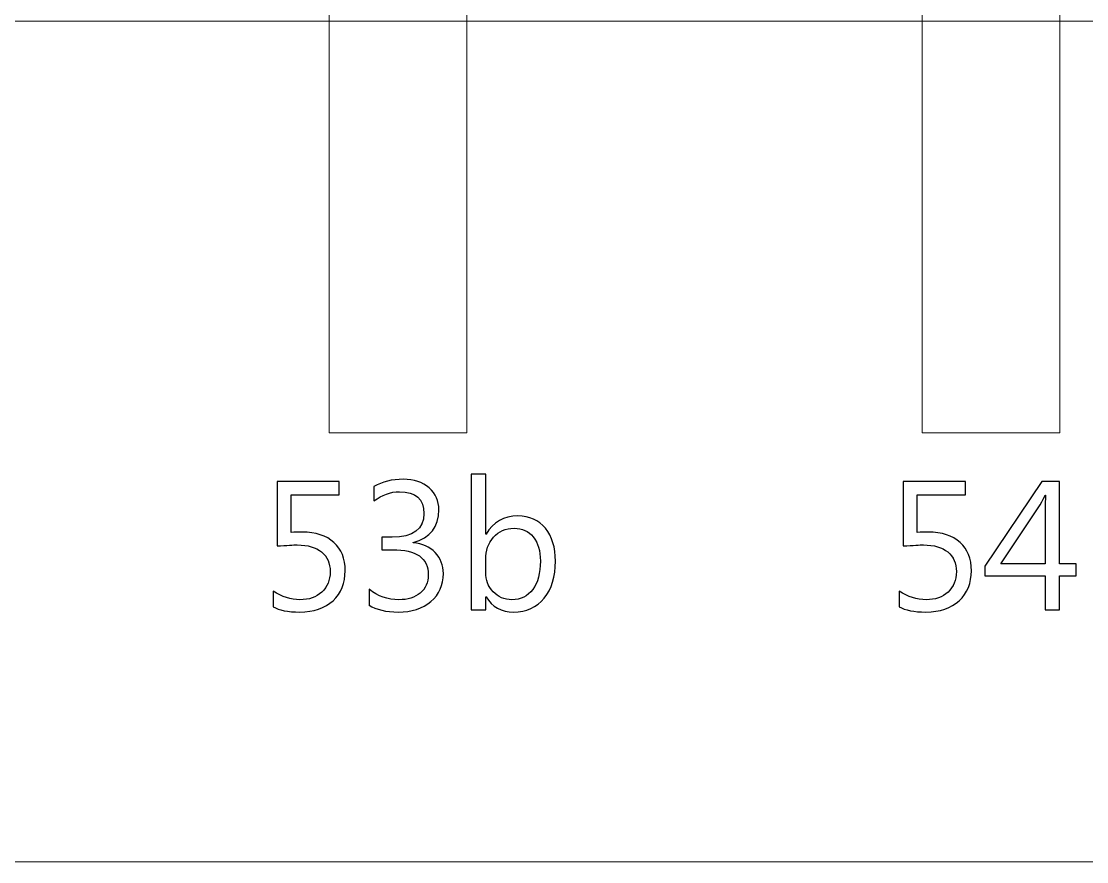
# Model space of a CAD drawing. Header units: centimetres. Extents: x -19.4 to 19.9, y -26.5 to 22.7.
# Drawn here: x 3.168 to 5.627, y -0.963 to 0.977 of the extents above; entities that cross this region are included whole.
import ezdxf

# ---------------------------------------------------------------- set-up
doc = ezdxf.new("R2010")
doc.units = ezdxf.units.CM
doc.header["$MEASUREMENT"] = 0
doc.layers.add('Camada 1', color=7, linetype='Continuous')

msp = doc.modelspace()

# ---------------------------------------------------------------- linework, layer by layer
at = {"layer": 'Camada 1', "color": 7, "lineweight": 9}
for points in [[(3.87895, 0.02724), (4.19635, 0.02724), (4.19635, 1.95096), (3.87895, 1.95096), (3.87895, 0.02724)], [(5.24695, 0.02724), (5.56435, 0.02724), (5.56435, 1.95096), (5.24695, 1.95096), (5.24695, 0.02724)], [(0.09623, -0.96332), (7.98655, -0.96332), (7.98655, 0.97702), (0.09623, 0.97702), (0.09623, -0.96332)]]:
    msp.add_lwpolyline(points, close=True, dxfattribs=at)
at = {"layer": 'Camada 1', "color": 7}
for points, knots in [([(4.24071, -0.35146), (4.24071, -0.35146), (4.23987, -0.35146), (4.23987, -0.35146), (4.23987, -0.35146), (4.23987, -0.35146), (4.23987, -0.3818), (4.23987, -0.3818), (4.23987, -0.3818), (4.23987, -0.3818), (4.206, -0.3818), (4.206, -0.3818), (4.206, -0.3818), (4.206, -0.3818), (4.206, -0.06853), (4.206, -0.06853), (4.206, -0.06853), (4.206, -0.06853), (4.23987, -0.06853), (4.23987, -0.06853), (4.23987, -0.06853), (4.23987, -0.06853), (4.23987, -0.2071), (4.23987, -0.2071), (4.23987, -0.2071), (4.23987, -0.2071), (4.24071, -0.2071), (4.24071, -0.2071), (4.24071, -0.2071), (4.25737, -0.17909), (4.28178, -0.16505), (4.31388, -0.16505), (4.31388, -0.16505), (4.34105, -0.16505), (4.36228, -0.1745), (4.37766, -0.19348), (4.37766, -0.19348), (4.39305, -0.21246), (4.40074, -0.23786), (4.40074, -0.26976), (4.40074, -0.26976), (4.40074, -0.30518), (4.39213, -0.33361), (4.37491, -0.35492), (4.37491, -0.35492), (4.35763, -0.37623), (4.33406, -0.38688), (4.30414, -0.38688), (4.30414, -0.38688), (4.2762, -0.38688), (4.25504, -0.3751), (4.24071, -0.35146)], [0, 0, 0, 0, 0.0714286, 0.0714286, 0.0714286, 0.0714286, 0.1428571, 0.1428571, 0.1428571, 0.1428571, 0.2142857, 0.2142857, 0.2142857, 0.2142857, 0.2857143, 0.2857143, 0.2857143, 0.2857143, 0.3571429, 0.3571429, 0.3571429, 0.3571429, 0.4285714, 0.4285714, 0.4285714, 0.4285714, 0.5, 0.5, 0.5, 0.5, 0.5714286, 0.5714286, 0.5714286, 0.5714286, 0.6428571, 0.6428571, 0.6428571, 0.6428571, 0.7142857, 0.7142857, 0.7142857, 0.7142857, 0.7857143, 0.7857143, 0.7857143, 0.7857143, 0.8571429, 0.8571429, 0.8571429, 0.8571429, 1, 1, 1, 1]), ([(3.74922, -0.3746), (3.74922, -0.3746), (3.74922, -0.33862), (3.74922, -0.33862), (3.74922, -0.33862), (3.76947, -0.35188), (3.79007, -0.35852), (3.81102, -0.35852), (3.81102, -0.35852), (3.83198, -0.35852), (3.84884, -0.35259), (3.86168, -0.34074), (3.86168, -0.34074), (3.87446, -0.32895), (3.88088, -0.31322), (3.88088, -0.29367), (3.88088, -0.29367), (3.88088, -0.27427), (3.87431, -0.2591), (3.86126, -0.24824), (3.86126, -0.24824), (3.84814, -0.23737), (3.82944, -0.23194), (3.80503, -0.23194), (3.80503, -0.23194), (3.79677, -0.23194), (3.78125, -0.23278), (3.75853, -0.23441), (3.75853, -0.23441), (3.75853, -0.23441), (3.75853, -0.08546), (3.75853, -0.08546), (3.75853, -0.08546), (3.75853, -0.08546), (3.90204, -0.08546), (3.90204, -0.08546), (3.90204, -0.08546), (3.90204, -0.08546), (3.90204, -0.11594), (3.90204, -0.11594), (3.90204, -0.11594), (3.90204, -0.11594), (3.7907, -0.11594), (3.7907, -0.11594), (3.7907, -0.11594), (3.7907, -0.11594), (3.7907, -0.20315), (3.7907, -0.20315), (3.7907, -0.20315), (3.79981, -0.20259), (3.8082, -0.2023), (3.81596, -0.2023), (3.81596, -0.2023), (3.84764, -0.2023), (3.8722, -0.21028), (3.88955, -0.22615), (3.88955, -0.22615), (3.90691, -0.24203), (3.91559, -0.26383), (3.91559, -0.29149), (3.91559, -0.29149), (3.91559, -0.32013), (3.90628, -0.34321), (3.88758, -0.36063), (3.88758, -0.36063), (3.86888, -0.37813), (3.8432, -0.38688), (3.81067, -0.38688), (3.81067, -0.38688), (3.78323, -0.38688), (3.76276, -0.38279), (3.74922, -0.3746)], [0, 0, 0, 0, 0.0526316, 0.0526316, 0.0526316, 0.0526316, 0.1052632, 0.1052632, 0.1052632, 0.1052632, 0.1578947, 0.1578947, 0.1578947, 0.1578947, 0.2105263, 0.2105263, 0.2105263, 0.2105263, 0.2631579, 0.2631579, 0.2631579, 0.2631579, 0.3157895, 0.3157895, 0.3157895, 0.3157895, 0.3684211, 0.3684211, 0.3684211, 0.3684211, 0.4210526, 0.4210526, 0.4210526, 0.4210526, 0.4736842, 0.4736842, 0.4736842, 0.4736842, 0.5263158, 0.5263158, 0.5263158, 0.5263158, 0.5789474, 0.5789474, 0.5789474, 0.5789474, 0.6315789, 0.6315789, 0.6315789, 0.6315789, 0.6842105, 0.6842105, 0.6842105, 0.6842105, 0.7368421, 0.7368421, 0.7368421, 0.7368421, 0.7894737, 0.7894737, 0.7894737, 0.7894737, 0.8421053, 0.8421053, 0.8421053, 0.8421053, 0.8947368, 0.8947368, 0.8947368, 0.8947368, 1, 1, 1, 1]), ([(3.97062, -0.37079), (3.97062, -0.37079), (3.97062, -0.33439), (3.97062, -0.33439), (3.97062, -0.33439), (3.99087, -0.35047), (4.0138, -0.35852), (4.03928, -0.35852), (4.03928, -0.35852), (4.06002, -0.35852), (4.07653, -0.35337), (4.08888, -0.34299), (4.08888, -0.34299), (4.10122, -0.33262), (4.10736, -0.31865), (4.10736, -0.30115), (4.10736, -0.30115), (4.10736, -0.26235), (4.07985, -0.24294), (4.02488, -0.24294), (4.02488, -0.24294), (4.02488, -0.24294), (4.00026, -0.24294), (4.00026, -0.24294), (4.00026, -0.24294), (4.00026, -0.24294), (4.00026, -0.21416), (4.00026, -0.21416), (4.00026, -0.21416), (4.00026, -0.21416), (4.02368, -0.21416), (4.02368, -0.21416), (4.02368, -0.21416), (4.07272, -0.21416), (4.0972, -0.19595), (4.0972, -0.15962), (4.0972, -0.15962), (4.0972, -0.12596), (4.0785, -0.10917), (4.04111, -0.10917), (4.04111, -0.10917), (4.02023, -0.10917), (4.00054, -0.11622), (3.98205, -0.13034), (3.98205, -0.13034), (3.98205, -0.13034), (3.98205, -0.09732), (3.98205, -0.09732), (3.98205, -0.09732), (4.0011, -0.08603), (4.02361, -0.08038), (4.04951, -0.08038), (4.04951, -0.08038), (4.07448, -0.08038), (4.09445, -0.08701), (4.10948, -0.10021), (4.10948, -0.10021), (4.12444, -0.11347), (4.13192, -0.13041), (4.13192, -0.15108), (4.13192, -0.15108), (4.13192, -0.1901), (4.11209, -0.21522), (4.07237, -0.22636), (4.07237, -0.22636), (4.07237, -0.22636), (4.07237, -0.22721), (4.07237, -0.22721), (4.07237, -0.22721), (4.09367, -0.22926), (4.11061, -0.23674), (4.12317, -0.24965), (4.12317, -0.24965), (4.1358, -0.26256), (4.14208, -0.27865), (4.14208, -0.29791), (4.14208, -0.29791), (4.14208, -0.32458), (4.13255, -0.34603), (4.11343, -0.3624), (4.11343, -0.3624), (4.09431, -0.3787), (4.06912, -0.38688), (4.03786, -0.38688), (4.03786, -0.38688), (4.00971, -0.38688), (3.98728, -0.38152), (3.97062, -0.37079)], [0, 0, 0, 0, 0.0434783, 0.0434783, 0.0434783, 0.0434783, 0.0869565, 0.0869565, 0.0869565, 0.0869565, 0.1304348, 0.1304348, 0.1304348, 0.1304348, 0.173913, 0.173913, 0.173913, 0.173913, 0.2173913, 0.2173913, 0.2173913, 0.2173913, 0.2608696, 0.2608696, 0.2608696, 0.2608696, 0.3043478, 0.3043478, 0.3043478, 0.3043478, 0.3478261, 0.3478261, 0.3478261, 0.3478261, 0.3913043, 0.3913043, 0.3913043, 0.3913043, 0.4347826, 0.4347826, 0.4347826, 0.4347826, 0.4782609, 0.4782609, 0.4782609, 0.4782609, 0.5217391, 0.5217391, 0.5217391, 0.5217391, 0.5652174, 0.5652174, 0.5652174, 0.5652174, 0.6086957, 0.6086957, 0.6086957, 0.6086957, 0.6521739, 0.6521739, 0.6521739, 0.6521739, 0.6956522, 0.6956522, 0.6956522, 0.6956522, 0.7391304, 0.7391304, 0.7391304, 0.7391304, 0.7826087, 0.7826087, 0.7826087, 0.7826087, 0.826087, 0.826087, 0.826087, 0.826087, 0.8695652, 0.8695652, 0.8695652, 0.8695652, 0.9130435, 0.9130435, 0.9130435, 0.9130435, 1, 1, 1, 1]), ([(5.19422, -0.3746), (5.19422, -0.3746), (5.19422, -0.33862), (5.19422, -0.33862), (5.19422, -0.33862), (5.21447, -0.35188), (5.23507, -0.35852), (5.25602, -0.35852), (5.25602, -0.35852), (5.27698, -0.35852), (5.29384, -0.35259), (5.30668, -0.34074), (5.30668, -0.34074), (5.31946, -0.32895), (5.32588, -0.31322), (5.32588, -0.29367), (5.32588, -0.29367), (5.32588, -0.27427), (5.31931, -0.2591), (5.30626, -0.24824), (5.30626, -0.24824), (5.29314, -0.23737), (5.27444, -0.23194), (5.25003, -0.23194), (5.25003, -0.23194), (5.24177, -0.23194), (5.22625, -0.23278), (5.20353, -0.23441), (5.20353, -0.23441), (5.20353, -0.23441), (5.20353, -0.08546), (5.20353, -0.08546), (5.20353, -0.08546), (5.20353, -0.08546), (5.34704, -0.08546), (5.34704, -0.08546), (5.34704, -0.08546), (5.34704, -0.08546), (5.34704, -0.11594), (5.34704, -0.11594), (5.34704, -0.11594), (5.34704, -0.11594), (5.2357, -0.11594), (5.2357, -0.11594), (5.2357, -0.11594), (5.2357, -0.11594), (5.2357, -0.20315), (5.2357, -0.20315), (5.2357, -0.20315), (5.24481, -0.20259), (5.2532, -0.2023), (5.26096, -0.2023), (5.26096, -0.2023), (5.29264, -0.2023), (5.3172, -0.21028), (5.33455, -0.22615), (5.33455, -0.22615), (5.35191, -0.24203), (5.36059, -0.26383), (5.36059, -0.29149), (5.36059, -0.29149), (5.36059, -0.32013), (5.35128, -0.34321), (5.33258, -0.36063), (5.33258, -0.36063), (5.31388, -0.37813), (5.2882, -0.38688), (5.25567, -0.38688), (5.25567, -0.38688), (5.22823, -0.38688), (5.20776, -0.38279), (5.19422, -0.3746)], [0, 0, 0, 0, 0.0526316, 0.0526316, 0.0526316, 0.0526316, 0.1052632, 0.1052632, 0.1052632, 0.1052632, 0.1578947, 0.1578947, 0.1578947, 0.1578947, 0.2105263, 0.2105263, 0.2105263, 0.2105263, 0.2631579, 0.2631579, 0.2631579, 0.2631579, 0.3157895, 0.3157895, 0.3157895, 0.3157895, 0.3684211, 0.3684211, 0.3684211, 0.3684211, 0.4210526, 0.4210526, 0.4210526, 0.4210526, 0.4736842, 0.4736842, 0.4736842, 0.4736842, 0.5263158, 0.5263158, 0.5263158, 0.5263158, 0.5789474, 0.5789474, 0.5789474, 0.5789474, 0.6315789, 0.6315789, 0.6315789, 0.6315789, 0.6842105, 0.6842105, 0.6842105, 0.6842105, 0.7368421, 0.7368421, 0.7368421, 0.7368421, 0.7894737, 0.7894737, 0.7894737, 0.7894737, 0.8421053, 0.8421053, 0.8421053, 0.8421053, 0.8947368, 0.8947368, 0.8947368, 0.8947368, 1, 1, 1, 1]), ([(5.60232, -0.30306), (5.60232, -0.30306), (5.56422, -0.30306), (5.56422, -0.30306), (5.56422, -0.30306), (5.56422, -0.30306), (5.56422, -0.3818), (5.56422, -0.3818), (5.56422, -0.3818), (5.56422, -0.3818), (5.53077, -0.3818), (5.53077, -0.3818), (5.53077, -0.3818), (5.53077, -0.3818), (5.53077, -0.30306), (5.53077, -0.30306), (5.53077, -0.30306), (5.53077, -0.30306), (5.39149, -0.30306), (5.39149, -0.30306), (5.39149, -0.30306), (5.39149, -0.30306), (5.39149, -0.2809), (5.39149, -0.2809), (5.39149, -0.2809), (5.39149, -0.2809), (5.52336, -0.08546), (5.52336, -0.08546), (5.52336, -0.08546), (5.52336, -0.08546), (5.56422, -0.08546), (5.56422, -0.08546), (5.56422, -0.08546), (5.56422, -0.08546), (5.56422, -0.27554), (5.56422, -0.27554), (5.56422, -0.27554), (5.56422, -0.27554), (5.60232, -0.27554), (5.60232, -0.27554), (5.60232, -0.27554), (5.60232, -0.27554), (5.60232, -0.30306), (5.60232, -0.30306)], [0, 0, 0, 0, 0.0833333, 0.0833333, 0.0833333, 0.0833333, 0.1666667, 0.1666667, 0.1666667, 0.1666667, 0.25, 0.25, 0.25, 0.25, 0.3333333, 0.3333333, 0.3333333, 0.3333333, 0.4166667, 0.4166667, 0.4166667, 0.4166667, 0.5, 0.5, 0.5, 0.5, 0.5833333, 0.5833333, 0.5833333, 0.5833333, 0.6666667, 0.6666667, 0.6666667, 0.6666667, 0.75, 0.75, 0.75, 0.75, 0.8333333, 0.8333333, 0.8333333, 0.8333333, 1, 1, 1, 1]), ([(5.53077, -0.27554), (5.53077, -0.27554), (5.53077, -0.14748), (5.53077, -0.14748), (5.53077, -0.14748), (5.53077, -0.13838), (5.53105, -0.12815), (5.53162, -0.11686), (5.53162, -0.11686), (5.53162, -0.11686), (5.53077, -0.11686), (5.53077, -0.11686), (5.53077, -0.11686), (5.52887, -0.12187), (5.52506, -0.12942), (5.51941, -0.13958), (5.51941, -0.13958), (5.51941, -0.13958), (5.42825, -0.27554), (5.42825, -0.27554), (5.42825, -0.27554), (5.42825, -0.27554), (5.53077, -0.27554), (5.53077, -0.27554)], [0, 0, 0, 0, 0.1428571, 0.1428571, 0.1428571, 0.1428571, 0.2857143, 0.2857143, 0.2857143, 0.2857143, 0.4285714, 0.4285714, 0.4285714, 0.4285714, 0.5714286, 0.5714286, 0.5714286, 0.5714286, 0.7142857, 0.7142857, 0.7142857, 0.7142857, 1, 1, 1, 1]), ([(4.23987, -0.2658), (4.23987, -0.2658), (4.23987, -0.29544), (4.23987, -0.29544), (4.23987, -0.29544), (4.23987, -0.31301), (4.24558, -0.32789), (4.25694, -0.34017), (4.25694, -0.34017), (4.2683, -0.35238), (4.28277, -0.35852), (4.30026, -0.35852), (4.30026, -0.35852), (4.3208, -0.35852), (4.33688, -0.35061), (4.34853, -0.33488), (4.34853, -0.33488), (4.36017, -0.31908), (4.36602, -0.2972), (4.36602, -0.26912), (4.36602, -0.26912), (4.36602, -0.24548), (4.36059, -0.22693), (4.34965, -0.21352), (4.34965, -0.21352), (4.33879, -0.20012), (4.32404, -0.19341), (4.30541, -0.19341), (4.30541, -0.19341), (4.28573, -0.19341), (4.26985, -0.20026), (4.25786, -0.21402), (4.25786, -0.21402), (4.24587, -0.22777), (4.23987, -0.24506), (4.23987, -0.2658)], [0, 0, 0, 0, 0.1, 0.1, 0.1, 0.1, 0.2, 0.2, 0.2, 0.2, 0.3, 0.3, 0.3, 0.3, 0.4, 0.4, 0.4, 0.4, 0.5, 0.5, 0.5, 0.5, 0.6, 0.6, 0.6, 0.6, 0.7, 0.7, 0.7, 0.7, 0.8, 0.8, 0.8, 0.8, 1, 1, 1, 1])]:
    msp.add_open_spline(points, degree=3, knots=knots, dxfattribs=at)
at = {"layer": 'Camada 1', "color": 250, "lineweight": 9}
for points, knots in [([(4.24071, -0.35146), (4.24071, -0.35146), (4.23987, -0.35146), (4.23987, -0.35146), (4.23987, -0.35146), (4.23987, -0.35146), (4.23987, -0.3818), (4.23987, -0.3818), (4.23987, -0.3818), (4.23987, -0.3818), (4.206, -0.3818), (4.206, -0.3818), (4.206, -0.3818), (4.206, -0.3818), (4.206, -0.06853), (4.206, -0.06853), (4.206, -0.06853), (4.206, -0.06853), (4.23987, -0.06853), (4.23987, -0.06853), (4.23987, -0.06853), (4.23987, -0.06853), (4.23987, -0.2071), (4.23987, -0.2071), (4.23987, -0.2071), (4.23987, -0.2071), (4.24071, -0.2071), (4.24071, -0.2071), (4.24071, -0.2071), (4.25737, -0.17909), (4.28178, -0.16505), (4.31388, -0.16505), (4.31388, -0.16505), (4.34105, -0.16505), (4.36228, -0.1745), (4.37766, -0.19348), (4.37766, -0.19348), (4.39305, -0.21246), (4.40074, -0.23786), (4.40074, -0.26976), (4.40074, -0.26976), (4.40074, -0.30518), (4.39213, -0.33361), (4.37491, -0.35492), (4.37491, -0.35492), (4.35763, -0.37623), (4.33406, -0.38688), (4.30414, -0.38688), (4.30414, -0.38688), (4.2762, -0.38688), (4.25504, -0.3751), (4.24071, -0.35146)], [0, 0, 0, 0, 0.0714286, 0.0714286, 0.0714286, 0.0714286, 0.1428571, 0.1428571, 0.1428571, 0.1428571, 0.2142857, 0.2142857, 0.2142857, 0.2142857, 0.2857143, 0.2857143, 0.2857143, 0.2857143, 0.3571429, 0.3571429, 0.3571429, 0.3571429, 0.4285714, 0.4285714, 0.4285714, 0.4285714, 0.5, 0.5, 0.5, 0.5, 0.5714286, 0.5714286, 0.5714286, 0.5714286, 0.6428571, 0.6428571, 0.6428571, 0.6428571, 0.7142857, 0.7142857, 0.7142857, 0.7142857, 0.7857143, 0.7857143, 0.7857143, 0.7857143, 0.8571429, 0.8571429, 0.8571429, 0.8571429, 1, 1, 1, 1]), ([(3.74922, -0.3746), (3.74922, -0.3746), (3.74922, -0.33862), (3.74922, -0.33862), (3.74922, -0.33862), (3.76947, -0.35188), (3.79007, -0.35852), (3.81102, -0.35852), (3.81102, -0.35852), (3.83198, -0.35852), (3.84884, -0.35259), (3.86168, -0.34074), (3.86168, -0.34074), (3.87446, -0.32895), (3.88088, -0.31322), (3.88088, -0.29367), (3.88088, -0.29367), (3.88088, -0.27427), (3.87431, -0.2591), (3.86126, -0.24824), (3.86126, -0.24824), (3.84814, -0.23737), (3.82944, -0.23194), (3.80503, -0.23194), (3.80503, -0.23194), (3.79677, -0.23194), (3.78125, -0.23278), (3.75853, -0.23441), (3.75853, -0.23441), (3.75853, -0.23441), (3.75853, -0.08546), (3.75853, -0.08546), (3.75853, -0.08546), (3.75853, -0.08546), (3.90204, -0.08546), (3.90204, -0.08546), (3.90204, -0.08546), (3.90204, -0.08546), (3.90204, -0.11594), (3.90204, -0.11594), (3.90204, -0.11594), (3.90204, -0.11594), (3.7907, -0.11594), (3.7907, -0.11594), (3.7907, -0.11594), (3.7907, -0.11594), (3.7907, -0.20315), (3.7907, -0.20315), (3.7907, -0.20315), (3.79981, -0.20259), (3.8082, -0.2023), (3.81596, -0.2023), (3.81596, -0.2023), (3.84764, -0.2023), (3.8722, -0.21028), (3.88955, -0.22615), (3.88955, -0.22615), (3.90691, -0.24203), (3.91559, -0.26383), (3.91559, -0.29149), (3.91559, -0.29149), (3.91559, -0.32013), (3.90628, -0.34321), (3.88758, -0.36063), (3.88758, -0.36063), (3.86888, -0.37813), (3.8432, -0.38688), (3.81067, -0.38688), (3.81067, -0.38688), (3.78323, -0.38688), (3.76276, -0.38279), (3.74922, -0.3746)], [0, 0, 0, 0, 0.0526316, 0.0526316, 0.0526316, 0.0526316, 0.1052632, 0.1052632, 0.1052632, 0.1052632, 0.1578947, 0.1578947, 0.1578947, 0.1578947, 0.2105263, 0.2105263, 0.2105263, 0.2105263, 0.2631579, 0.2631579, 0.2631579, 0.2631579, 0.3157895, 0.3157895, 0.3157895, 0.3157895, 0.3684211, 0.3684211, 0.3684211, 0.3684211, 0.4210526, 0.4210526, 0.4210526, 0.4210526, 0.4736842, 0.4736842, 0.4736842, 0.4736842, 0.5263158, 0.5263158, 0.5263158, 0.5263158, 0.5789474, 0.5789474, 0.5789474, 0.5789474, 0.6315789, 0.6315789, 0.6315789, 0.6315789, 0.6842105, 0.6842105, 0.6842105, 0.6842105, 0.7368421, 0.7368421, 0.7368421, 0.7368421, 0.7894737, 0.7894737, 0.7894737, 0.7894737, 0.8421053, 0.8421053, 0.8421053, 0.8421053, 0.8947368, 0.8947368, 0.8947368, 0.8947368, 1, 1, 1, 1]), ([(3.97062, -0.37079), (3.97062, -0.37079), (3.97062, -0.33439), (3.97062, -0.33439), (3.97062, -0.33439), (3.99087, -0.35047), (4.0138, -0.35852), (4.03928, -0.35852), (4.03928, -0.35852), (4.06002, -0.35852), (4.07653, -0.35337), (4.08888, -0.34299), (4.08888, -0.34299), (4.10122, -0.33262), (4.10736, -0.31865), (4.10736, -0.30115), (4.10736, -0.30115), (4.10736, -0.26235), (4.07985, -0.24294), (4.02488, -0.24294), (4.02488, -0.24294), (4.02488, -0.24294), (4.00026, -0.24294), (4.00026, -0.24294), (4.00026, -0.24294), (4.00026, -0.24294), (4.00026, -0.21416), (4.00026, -0.21416), (4.00026, -0.21416), (4.00026, -0.21416), (4.02368, -0.21416), (4.02368, -0.21416), (4.02368, -0.21416), (4.07272, -0.21416), (4.0972, -0.19595), (4.0972, -0.15962), (4.0972, -0.15962), (4.0972, -0.12596), (4.0785, -0.10917), (4.04111, -0.10917), (4.04111, -0.10917), (4.02023, -0.10917), (4.00054, -0.11622), (3.98205, -0.13034), (3.98205, -0.13034), (3.98205, -0.13034), (3.98205, -0.09732), (3.98205, -0.09732), (3.98205, -0.09732), (4.0011, -0.08603), (4.02361, -0.08038), (4.04951, -0.08038), (4.04951, -0.08038), (4.07448, -0.08038), (4.09445, -0.08701), (4.10948, -0.10021), (4.10948, -0.10021), (4.12444, -0.11347), (4.13192, -0.13041), (4.13192, -0.15108), (4.13192, -0.15108), (4.13192, -0.1901), (4.11209, -0.21522), (4.07237, -0.22636), (4.07237, -0.22636), (4.07237, -0.22636), (4.07237, -0.22721), (4.07237, -0.22721), (4.07237, -0.22721), (4.09367, -0.22926), (4.11061, -0.23674), (4.12317, -0.24965), (4.12317, -0.24965), (4.1358, -0.26256), (4.14208, -0.27865), (4.14208, -0.29791), (4.14208, -0.29791), (4.14208, -0.32458), (4.13255, -0.34603), (4.11343, -0.3624), (4.11343, -0.3624), (4.09431, -0.3787), (4.06912, -0.38688), (4.03786, -0.38688), (4.03786, -0.38688), (4.00971, -0.38688), (3.98728, -0.38152), (3.97062, -0.37079)], [0, 0, 0, 0, 0.0434783, 0.0434783, 0.0434783, 0.0434783, 0.0869565, 0.0869565, 0.0869565, 0.0869565, 0.1304348, 0.1304348, 0.1304348, 0.1304348, 0.173913, 0.173913, 0.173913, 0.173913, 0.2173913, 0.2173913, 0.2173913, 0.2173913, 0.2608696, 0.2608696, 0.2608696, 0.2608696, 0.3043478, 0.3043478, 0.3043478, 0.3043478, 0.3478261, 0.3478261, 0.3478261, 0.3478261, 0.3913043, 0.3913043, 0.3913043, 0.3913043, 0.4347826, 0.4347826, 0.4347826, 0.4347826, 0.4782609, 0.4782609, 0.4782609, 0.4782609, 0.5217391, 0.5217391, 0.5217391, 0.5217391, 0.5652174, 0.5652174, 0.5652174, 0.5652174, 0.6086957, 0.6086957, 0.6086957, 0.6086957, 0.6521739, 0.6521739, 0.6521739, 0.6521739, 0.6956522, 0.6956522, 0.6956522, 0.6956522, 0.7391304, 0.7391304, 0.7391304, 0.7391304, 0.7826087, 0.7826087, 0.7826087, 0.7826087, 0.826087, 0.826087, 0.826087, 0.826087, 0.8695652, 0.8695652, 0.8695652, 0.8695652, 0.9130435, 0.9130435, 0.9130435, 0.9130435, 1, 1, 1, 1]), ([(5.19422, -0.3746), (5.19422, -0.3746), (5.19422, -0.33862), (5.19422, -0.33862), (5.19422, -0.33862), (5.21447, -0.35188), (5.23507, -0.35852), (5.25602, -0.35852), (5.25602, -0.35852), (5.27698, -0.35852), (5.29384, -0.35259), (5.30668, -0.34074), (5.30668, -0.34074), (5.31946, -0.32895), (5.32588, -0.31322), (5.32588, -0.29367), (5.32588, -0.29367), (5.32588, -0.27427), (5.31931, -0.2591), (5.30626, -0.24824), (5.30626, -0.24824), (5.29314, -0.23737), (5.27444, -0.23194), (5.25003, -0.23194), (5.25003, -0.23194), (5.24177, -0.23194), (5.22625, -0.23278), (5.20353, -0.23441), (5.20353, -0.23441), (5.20353, -0.23441), (5.20353, -0.08546), (5.20353, -0.08546), (5.20353, -0.08546), (5.20353, -0.08546), (5.34704, -0.08546), (5.34704, -0.08546), (5.34704, -0.08546), (5.34704, -0.08546), (5.34704, -0.11594), (5.34704, -0.11594), (5.34704, -0.11594), (5.34704, -0.11594), (5.2357, -0.11594), (5.2357, -0.11594), (5.2357, -0.11594), (5.2357, -0.11594), (5.2357, -0.20315), (5.2357, -0.20315), (5.2357, -0.20315), (5.24481, -0.20259), (5.2532, -0.2023), (5.26096, -0.2023), (5.26096, -0.2023), (5.29264, -0.2023), (5.3172, -0.21028), (5.33455, -0.22615), (5.33455, -0.22615), (5.35191, -0.24203), (5.36059, -0.26383), (5.36059, -0.29149), (5.36059, -0.29149), (5.36059, -0.32013), (5.35128, -0.34321), (5.33258, -0.36063), (5.33258, -0.36063), (5.31388, -0.37813), (5.2882, -0.38688), (5.25567, -0.38688), (5.25567, -0.38688), (5.22823, -0.38688), (5.20776, -0.38279), (5.19422, -0.3746)], [0, 0, 0, 0, 0.0526316, 0.0526316, 0.0526316, 0.0526316, 0.1052632, 0.1052632, 0.1052632, 0.1052632, 0.1578947, 0.1578947, 0.1578947, 0.1578947, 0.2105263, 0.2105263, 0.2105263, 0.2105263, 0.2631579, 0.2631579, 0.2631579, 0.2631579, 0.3157895, 0.3157895, 0.3157895, 0.3157895, 0.3684211, 0.3684211, 0.3684211, 0.3684211, 0.4210526, 0.4210526, 0.4210526, 0.4210526, 0.4736842, 0.4736842, 0.4736842, 0.4736842, 0.5263158, 0.5263158, 0.5263158, 0.5263158, 0.5789474, 0.5789474, 0.5789474, 0.5789474, 0.6315789, 0.6315789, 0.6315789, 0.6315789, 0.6842105, 0.6842105, 0.6842105, 0.6842105, 0.7368421, 0.7368421, 0.7368421, 0.7368421, 0.7894737, 0.7894737, 0.7894737, 0.7894737, 0.8421053, 0.8421053, 0.8421053, 0.8421053, 0.8947368, 0.8947368, 0.8947368, 0.8947368, 1, 1, 1, 1]), ([(5.60232, -0.30306), (5.60232, -0.30306), (5.56422, -0.30306), (5.56422, -0.30306), (5.56422, -0.30306), (5.56422, -0.30306), (5.56422, -0.3818), (5.56422, -0.3818), (5.56422, -0.3818), (5.56422, -0.3818), (5.53077, -0.3818), (5.53077, -0.3818), (5.53077, -0.3818), (5.53077, -0.3818), (5.53077, -0.30306), (5.53077, -0.30306), (5.53077, -0.30306), (5.53077, -0.30306), (5.39149, -0.30306), (5.39149, -0.30306), (5.39149, -0.30306), (5.39149, -0.30306), (5.39149, -0.2809), (5.39149, -0.2809), (5.39149, -0.2809), (5.39149, -0.2809), (5.52336, -0.08546), (5.52336, -0.08546), (5.52336, -0.08546), (5.52336, -0.08546), (5.56422, -0.08546), (5.56422, -0.08546), (5.56422, -0.08546), (5.56422, -0.08546), (5.56422, -0.27554), (5.56422, -0.27554), (5.56422, -0.27554), (5.56422, -0.27554), (5.60232, -0.27554), (5.60232, -0.27554), (5.60232, -0.27554), (5.60232, -0.27554), (5.60232, -0.30306), (5.60232, -0.30306)], [0, 0, 0, 0, 0.0833333, 0.0833333, 0.0833333, 0.0833333, 0.1666667, 0.1666667, 0.1666667, 0.1666667, 0.25, 0.25, 0.25, 0.25, 0.3333333, 0.3333333, 0.3333333, 0.3333333, 0.4166667, 0.4166667, 0.4166667, 0.4166667, 0.5, 0.5, 0.5, 0.5, 0.5833333, 0.5833333, 0.5833333, 0.5833333, 0.6666667, 0.6666667, 0.6666667, 0.6666667, 0.75, 0.75, 0.75, 0.75, 0.8333333, 0.8333333, 0.8333333, 0.8333333, 1, 1, 1, 1]), ([(5.53077, -0.27554), (5.53077, -0.27554), (5.53077, -0.14748), (5.53077, -0.14748), (5.53077, -0.14748), (5.53077, -0.13838), (5.53105, -0.12815), (5.53162, -0.11686), (5.53162, -0.11686), (5.53162, -0.11686), (5.53077, -0.11686), (5.53077, -0.11686), (5.53077, -0.11686), (5.52887, -0.12187), (5.52506, -0.12942), (5.51941, -0.13958), (5.51941, -0.13958), (5.51941, -0.13958), (5.42825, -0.27554), (5.42825, -0.27554), (5.42825, -0.27554), (5.42825, -0.27554), (5.53077, -0.27554), (5.53077, -0.27554)], [0, 0, 0, 0, 0.1428571, 0.1428571, 0.1428571, 0.1428571, 0.2857143, 0.2857143, 0.2857143, 0.2857143, 0.4285714, 0.4285714, 0.4285714, 0.4285714, 0.5714286, 0.5714286, 0.5714286, 0.5714286, 0.7142857, 0.7142857, 0.7142857, 0.7142857, 1, 1, 1, 1]), ([(4.23987, -0.2658), (4.23987, -0.2658), (4.23987, -0.29544), (4.23987, -0.29544), (4.23987, -0.29544), (4.23987, -0.31301), (4.24558, -0.32789), (4.25694, -0.34017), (4.25694, -0.34017), (4.2683, -0.35238), (4.28277, -0.35852), (4.30026, -0.35852), (4.30026, -0.35852), (4.3208, -0.35852), (4.33688, -0.35061), (4.34853, -0.33488), (4.34853, -0.33488), (4.36017, -0.31908), (4.36602, -0.2972), (4.36602, -0.26912), (4.36602, -0.26912), (4.36602, -0.24548), (4.36059, -0.22693), (4.34965, -0.21352), (4.34965, -0.21352), (4.33879, -0.20012), (4.32404, -0.19341), (4.30541, -0.19341), (4.30541, -0.19341), (4.28573, -0.19341), (4.26985, -0.20026), (4.25786, -0.21402), (4.25786, -0.21402), (4.24587, -0.22777), (4.23987, -0.24506), (4.23987, -0.2658)], [0, 0, 0, 0, 0.1, 0.1, 0.1, 0.1, 0.2, 0.2, 0.2, 0.2, 0.3, 0.3, 0.3, 0.3, 0.4, 0.4, 0.4, 0.4, 0.5, 0.5, 0.5, 0.5, 0.6, 0.6, 0.6, 0.6, 0.7, 0.7, 0.7, 0.7, 0.8, 0.8, 0.8, 0.8, 1, 1, 1, 1])]:
    msp.add_open_spline(points, degree=3, knots=knots, dxfattribs=at)

doc.saveas('drawing.dxf')
